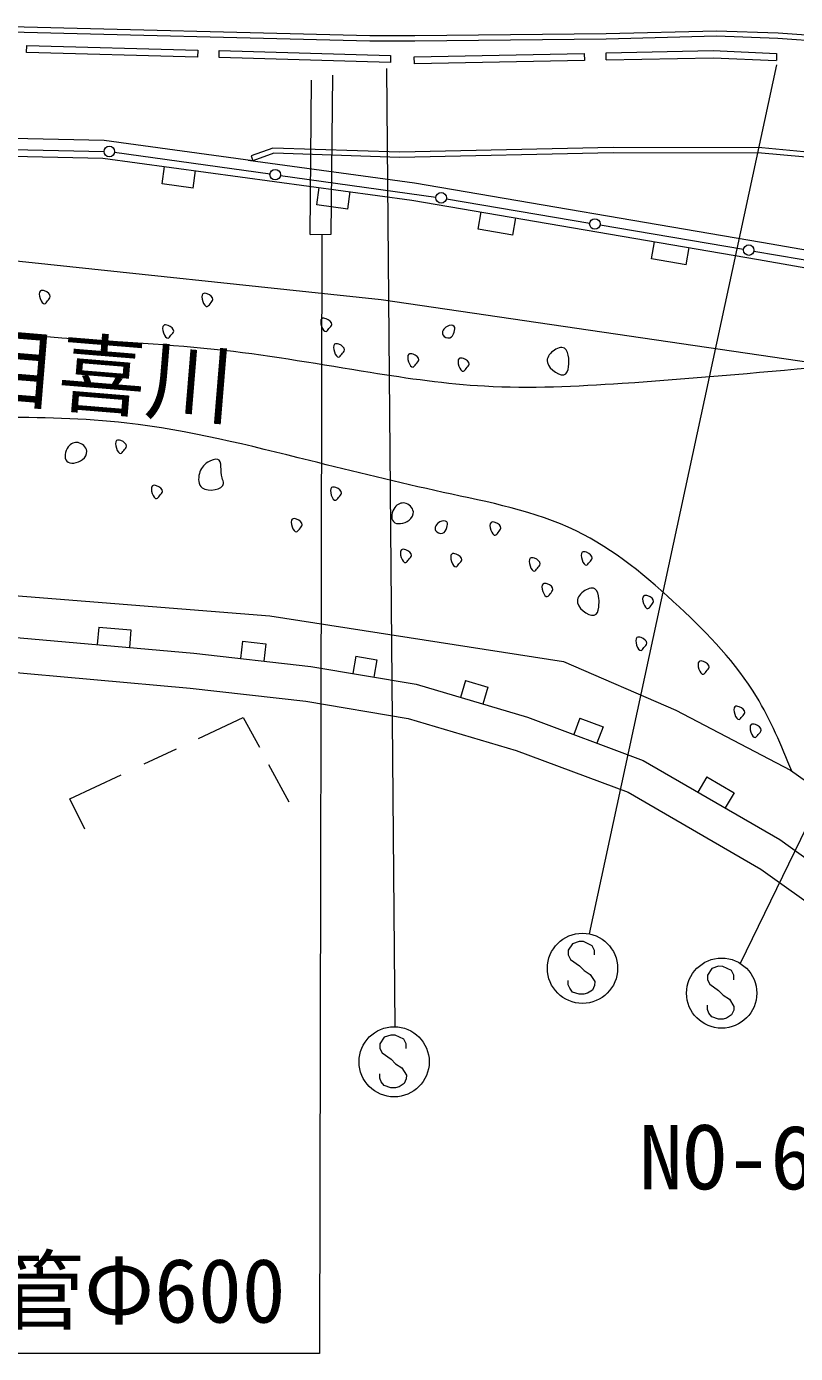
# Model space of a CAD drawing. Units: millimetres, scale not verified. Extents: x 40000 to 680000, y 20000 to 380000.
# Drawn here: x 505936 to 527844, y 247081 to 284894 of the extents above; entities that cross this region are included whole.
import ezdxf
from ezdxf.enums import TextEntityAlignment as Align

# ---------------------------------------------------------------- set-up
doc = ezdxf.new("R2010")
doc.units = ezdxf.units.MM
doc.header["$LTSCALE"] = 1000
for name, color, linetype, lineweight in [('M-BGD', 7, 'Continuous', 13), ('M-STR-HTXT', 7, 'Continuous', 13), ('M-STR-STR3', 7, 'Continuous', 13), ('M-STR-STRC', 7, 'Continuous', 13)]:
    doc.layers.add(name, color=color, linetype=linetype, lineweight=lineweight)
doc.styles.add('ＭＳ ゴシック', font='')
doc.styles.get('ＭＳ ゴシック').set_extended_font_data('MS Gothic')

msp = doc.modelspace()

# ---------------------------------------------------------------- linework, layer by layer
at = {"layer": 'M-BGD'}
for p, q in [((486914, 285216), (515721, 284488)), ((486915, 285366), (515722, 284638)), ((522453, 284693), (525596, 284775)), ((525596, 284775), (527348, 284711)), ((505937, 284156), (505942, 284356)), ((505942, 284356), (510817, 284222)), ((515721, 284488), (517004, 284488)), ((515722, 284638), (517003, 284638)), ((517003, 284638), (522453, 284693)), ((517004, 284488), (522455, 284543)), ((522455, 284543), (525595, 284625)), ((525595, 284625), (527340, 284561)), ((527340, 284561), (530438, 284346)), ((527348, 284711), (530454, 284496)), ((510812, 284023), (505937, 284156)), ((510817, 284222), (510812, 284023)), ((511421, 284013), (511427, 284213)), ((516303, 283869), (511421, 284013)), ((511427, 284213), (516309, 284069)), ((516309, 284069), (516303, 283869)), ((516984, 284034), (521826, 284127)), ((516988, 283834), (516984, 284034)), ((521826, 284127), (521830, 283927)), ((522448, 284144), (525498, 284206)), ((522452, 283944), (522448, 284144)), ((522452, 283944), (525496, 284006)), ((525496, 284006), (527298, 283924)), ((525498, 284206), (527307, 284124)), ((527307, 284124), (527308, 283924)), ((521830, 283927), (516988, 283834)), ((514020, 278969), (514060, 283366)), ((514620, 278978), (514661, 283509)), ((508148, 281647), (497225, 281889)), ((497248, 281388), (508108, 281147)), ((502941, 281450), (508146, 281337)), ((512383, 281070), (508148, 281647)), ((512954, 281432), (512336, 281210)), ((516568, 281310), (512954, 281432)), ((522651, 281449), (516568, 281310)), ((526887, 281436), (522651, 281449)), ((530549, 281097), (526887, 281436)), ((508108, 281147), (516916, 279949)), ((508445, 281313), (512874, 280694)), ((512255, 281088), (516992, 280444)), ((512336, 281210), (512387, 281069)), ((512336, 281210), (512387, 281069)), ((512978, 281281), (512387, 281069)), ((516567, 281160), (512978, 281281)), ((522652, 281299), (516567, 281160)), ((526880, 281286), (522652, 281299)), ((530531, 280948), (526880, 281286)), ((509802, 280412), (509870, 280908)), ((510683, 280292), (510750, 280788)), ((513172, 280652), (517601, 280033)), ((510683, 280292), (509802, 280412)), ((514206, 279813), (514273, 280309)), ((516992, 280444), (526878, 278747)), ((515087, 279694), (514206, 279813)), ((515087, 279694), (515154, 280189)), ((516916, 279949), (526793, 278255)), ((517898, 279987), (521983, 279293)), ((518807, 279118), (518891, 279610)), ((519794, 278948), (519879, 279441)), ((519794, 278948), (518807, 279118)), ((522279, 279242), (526365, 278548)), ((514020, 278969), (514620, 278978)), ((523745, 278270), (523830, 278763)), ((526878, 278747), (531051, 278022)), ((503540, 278443), (516040, 277114)), ((524733, 278101), (524817, 278594)), ((526661, 278497), (530747, 277803)), ((524733, 278101), (523745, 278270)), ((526793, 278255), (530981, 277526)), ((516040, 277114), (530388, 275014)), ((498382, 269261), (512864, 268097)), ((512864, 268097), (521237, 266804)), ((501533, 267852), (510700, 267038)), ((507994, 267781), (507950, 267283)), ((507994, 267781), (508911, 267699)), ((508911, 267699), (508867, 267201)), ((512090, 267382), (512033, 266885)), ((512090, 267382), (512757, 267306)), ((510700, 267038), (514033, 266656)), ((512757, 267306), (512700, 266809)), ((501469, 266854), (510599, 266044)), ((514033, 266656), (517037, 266155)), ((515317, 266949), (515235, 266456)), ((515317, 266949), (515918, 266849)), ((515918, 266849), (515836, 266356)), ((521237, 266804), (524437, 265414)), ((518448, 266256), (518305, 265777)), ((518448, 266256), (519083, 266067)), ((510599, 266044), (513894, 265665)), ((517037, 266155), (520208, 265210)), ((519083, 266067), (518940, 265588)), ((513894, 265665), (516811, 265179)), ((510834, 264606), (512111, 265206)), ((512111, 265206), (512570, 264356)), ((516811, 265179), (519890, 264261)), ((520208, 265210), (523505, 263980)), ((521702, 265186), (521527, 264718)), ((521702, 265186), (522361, 264940)), ((524437, 265414), (527702, 263700)), ((522361, 264940), (522187, 264472)), ((509288, 263879), (510210, 264313)), ((519890, 264261), (523077, 263072)), ((523505, 263980), (527402, 261725)), ((507168, 262883), (508633, 263572)), ((512833, 263868), (513408, 262802)), ((527702, 263700), (532551, 260274)), ((525315, 263511), (525064, 263078)), ((525315, 263511), (526094, 263060)), ((507601, 262019), (507168, 262883)), ((523077, 263072), (526859, 260885)), ((526094, 263060), (525844, 262627)), ((527402, 261725), (530958, 259170)), ((526859, 260885), (530316, 258400))]:
    msp.add_line(p, q, dxfattribs=at)
for centre in [(508296, 281333), (513023, 280673), (517750, 280012), (522131, 279268), (526513, 278523)]:
    msp.add_circle(centre, 150, dxfattribs=at)
for points, knots in [([(506452, 276994), (506360, 276968), (506244, 277292), (506331, 277358), (506358, 277379), (506406, 277374), (506452, 277358), (506540, 277328), (506621, 277259), (506614, 277196), (506610, 277156), (506569, 277119), (506533, 277075), (506505, 277040), (506480, 277001), (506452, 276994)], [0, 0, 0, 0, 1, 1, 1, 2, 2, 2, 3, 3, 3, 4, 4, 4, 5, 5, 5, 5]), ([(511085, 276913), (510993, 276887), (510876, 277211), (510963, 277277), (510991, 277298), (511039, 277293), (511085, 277277), (511172, 277247), (511254, 277178), (511247, 277115), (511242, 277075), (511202, 277038), (511166, 276994), (511138, 276959), (511112, 276920), (511085, 276913)], [0, 0, 0, 0, 1, 1, 1, 2, 2, 2, 3, 3, 3, 4, 4, 4, 5, 5, 5, 5]), ([(528600, 275191), (526706, 275018), (524813, 274846), (522910, 274720), (521602, 274633), (520290, 274568), (518986, 274641), (517896, 274702), (516810, 274860), (515729, 275034), (514342, 275256), (512961, 275503), (511569, 275661), (510033, 275836), (508485, 275902), (506939, 276015), (505250, 276137), (503563, 276315), (501876, 276329), (500284, 276341), (498691, 276208), (497089, 276250), (495841, 276283), (494587, 276421), (493361, 276289), (492176, 276162), (491016, 275781), (489829, 275583), (488927, 275432), (488009, 275387), (487121, 275191), (486223, 274992), (485355, 274640), (484531, 274209), (483717, 273784), (482947, 273283), (482098, 272954), (481461, 272706), (480780, 272555), (480097, 272483), (479236, 272392), (478372, 272426), (477508, 272460)], [0, 0, 0, 0, 1, 1, 1, 2, 2, 2, 3, 3, 3, 4, 4, 4, 5, 5, 5, 6, 6, 6, 7, 7, 7, 8, 8, 8, 9, 9, 9, 10, 10, 10, 11, 11, 11, 12, 12, 12, 13, 13, 13, 14, 14, 14, 14]), ([(514471, 276204), (514379, 276178), (514262, 276502), (514349, 276568), (514377, 276589), (514425, 276584), (514471, 276568), (514558, 276538), (514640, 276469), (514633, 276406), (514628, 276366), (514588, 276329), (514552, 276285), (514524, 276250), (514498, 276212), (514471, 276204)], [0, 0, 0, 0, 1, 1, 1, 2, 2, 2, 3, 3, 3, 4, 4, 4, 5, 5, 5, 5]), ([(509967, 276014), (509875, 275988), (509759, 276312), (509845, 276378), (509873, 276399), (509921, 276394), (509967, 276378), (510054, 276348), (510136, 276279), (510129, 276216), (510125, 276176), (510084, 276139), (510048, 276095), (510020, 276060), (509995, 276021), (509967, 276014)], [0, 0, 0, 0, 1, 1, 1, 2, 2, 2, 3, 3, 3, 4, 4, 4, 5, 5, 5, 5]), ([(517999, 276025), (517931, 276006), (517830, 276044), (517797, 276106), (517755, 276183), (517819, 276297), (517918, 276349), (517992, 276388), (518086, 276393), (518121, 276349), (518149, 276314), (518139, 276248), (518121, 276187), (518098, 276111), (518063, 276043), (517999, 276025)], [0, 0, 0, 0, 1, 1, 1, 2, 2, 2, 3, 3, 3, 4, 4, 4, 5, 5, 5, 5]), ([(514835, 275475), (514743, 275449), (514627, 275773), (514714, 275839), (514741, 275860), (514789, 275855), (514835, 275839), (514923, 275809), (515004, 275740), (514997, 275677), (514993, 275637), (514952, 275600), (514916, 275556), (514888, 275521), (514863, 275482), (514835, 275475)], [0, 0, 0, 0, 1, 1, 1, 2, 2, 2, 3, 3, 3, 4, 4, 4, 5, 5, 5, 5]), ([(521302, 274998), (521172, 274888), (520823, 275113), (520776, 275322), (520748, 275444), (520825, 275561), (520938, 275646), (521042, 275725), (521178, 275776), (521262, 275727), (521340, 275682), (521374, 275550), (521383, 275443), (521389, 275387), (521387, 275338), (521383, 275281), (521377, 275178), (521365, 275050), (521302, 274998)], [0, 0, 0, 0, 1, 1, 1, 2, 2, 2, 3, 3, 3, 4, 4, 4, 5, 5, 5, 6, 6, 6, 6]), ([(516949, 275191), (516857, 275165), (516741, 275490), (516828, 275556), (516855, 275577), (516903, 275572), (516949, 275556), (517037, 275526), (517118, 275456), (517111, 275394), (517107, 275354), (517066, 275316), (517030, 275272), (517002, 275238), (516977, 275199), (516949, 275191)], [0, 0, 0, 0, 1, 1, 1, 2, 2, 2, 3, 3, 3, 4, 4, 4, 5, 5, 5, 5]), ([(518383, 275070), (518291, 275044), (518175, 275368), (518262, 275434), (518289, 275455), (518337, 275450), (518383, 275434), (518470, 275404), (518552, 275335), (518545, 275272), (518541, 275232), (518500, 275195), (518464, 275151), (518436, 275116), (518411, 275077), (518383, 275070)], [0, 0, 0, 0, 1, 1, 1, 2, 2, 2, 3, 3, 3, 4, 4, 4, 5, 5, 5, 5]), ([(527745, 263670), (527441, 264402), (527138, 265134), (526732, 265802), (526153, 266755), (525366, 267576), (524534, 268355), (523632, 269200), (522677, 269996), (521592, 270521), (520423, 271087), (519103, 271339), (517810, 271620), (516523, 271900), (515263, 272210), (513996, 272525), (512279, 272953), (510549, 273391), (508791, 273592), (507560, 273733), (506315, 273757), (505074, 273754), (503035, 273749), (501005, 273670), (498964, 273722), (496383, 273786), (493784, 274058), (491238, 273722), (489556, 273499), (487897, 273011), (486317, 272364), (484893, 271781), (483533, 271068), (482184, 270338), (480736, 269554), (479300, 268749), (477836, 267988), (476590, 267341), (475324, 266725), (474135, 265990), (472570, 265021), (471138, 263844), (469706, 262667)], [0, 0, 0, 0, 1, 1, 1, 2, 2, 2, 3, 3, 3, 4, 4, 4, 5, 5, 5, 6, 6, 6, 7, 7, 7, 8, 8, 8, 9, 9, 9, 10, 10, 10, 11, 11, 11, 12, 12, 12, 13, 13, 13, 14, 14, 14, 14]), ([(507528, 272552), (507393, 272447), (507172, 272414), (507082, 272511), (507001, 272599), (507030, 272795), (507123, 272916), (507194, 273008), (507302, 273058), (507406, 273038), (507523, 273015), (507636, 272907), (507650, 272795), (507661, 272706), (507610, 272615), (507528, 272552)], [0, 0, 0, 0, 1, 1, 1, 2, 2, 2, 3, 3, 3, 4, 4, 4, 5, 5, 5, 5]), ([(508624, 272729), (508532, 272704), (508415, 273028), (508502, 273094), (508530, 273115), (508577, 273110), (508624, 273094), (508711, 273064), (508793, 272995), (508786, 272932), (508781, 272892), (508741, 272854), (508705, 272810), (508677, 272776), (508651, 272737), (508624, 272729)], [0, 0, 0, 0, 1, 1, 1, 2, 2, 2, 3, 3, 3, 4, 4, 4, 5, 5, 5, 5]), ([(511551, 271871), (511540, 271698), (511116, 271620), (510943, 271749), (510828, 271835), (510824, 272013), (510862, 272155), (510899, 272293), (510976, 272398), (511105, 272479), (511199, 272538), (511321, 272584), (511389, 272560), (511513, 272515), (511457, 272232), (511510, 272033), (511527, 271971), (511554, 271918), (511551, 271871)], [0, 0, 0, 0, 1, 1, 1, 2, 2, 2, 3, 3, 3, 4, 4, 4, 5, 5, 5, 6, 6, 6, 6]), ([(509644, 271441), (509552, 271416), (509436, 271740), (509523, 271806), (509550, 271827), (509598, 271822), (509644, 271806), (509732, 271776), (509813, 271707), (509806, 271644), (509802, 271604), (509761, 271566), (509725, 271522), (509697, 271488), (509672, 271449), (509644, 271441)], [0, 0, 0, 0, 1, 1, 1, 2, 2, 2, 3, 3, 3, 4, 4, 4, 5, 5, 5, 5]), ([(514747, 271393), (514655, 271367), (514539, 271691), (514626, 271757), (514653, 271778), (514701, 271773), (514747, 271757), (514835, 271727), (514917, 271658), (514910, 271595), (514905, 271555), (514864, 271518), (514828, 271474), (514800, 271439), (514775, 271400), (514747, 271393)], [0, 0, 0, 0, 1, 1, 1, 2, 2, 2, 3, 3, 3, 4, 4, 4, 5, 5, 5, 5]), ([(516835, 270826), (516700, 270721), (516479, 270689), (516390, 270786), (516308, 270874), (516337, 271069), (516430, 271191), (516501, 271283), (516609, 271333), (516714, 271312), (516830, 271290), (516943, 271181), (516957, 271069), (516968, 270981), (516917, 270890), (516835, 270826)], [0, 0, 0, 0, 1, 1, 1, 2, 2, 2, 3, 3, 3, 4, 4, 4, 5, 5, 5, 5]), ([(513630, 270494), (513537, 270468), (513421, 270792), (513508, 270858), (513536, 270879), (513583, 270874), (513630, 270858), (513717, 270828), (513799, 270759), (513792, 270696), (513787, 270656), (513747, 270619), (513711, 270575), (513682, 270540), (513657, 270501), (513630, 270494)], [0, 0, 0, 0, 1, 1, 1, 2, 2, 2, 3, 3, 3, 4, 4, 4, 5, 5, 5, 5]), ([(517790, 270453), (517722, 270434), (517621, 270472), (517588, 270534), (517546, 270611), (517610, 270725), (517709, 270777), (517783, 270816), (517877, 270821), (517912, 270777), (517940, 270742), (517930, 270676), (517912, 270615), (517889, 270539), (517854, 270471), (517790, 270453)], [0, 0, 0, 0, 1, 1, 1, 2, 2, 2, 3, 3, 3, 4, 4, 4, 5, 5, 5, 5]), ([(519292, 270396), (519199, 270371), (519083, 270695), (519170, 270761), (519198, 270782), (519245, 270777), (519292, 270761), (519379, 270731), (519461, 270662), (519454, 270599), (519449, 270559), (519409, 270522), (519373, 270477), (519344, 270443), (519319, 270404), (519292, 270396)], [0, 0, 0, 0, 1, 1, 1, 2, 2, 2, 3, 3, 3, 4, 4, 4, 5, 5, 5, 5]), ([(516740, 269619), (516648, 269593), (516532, 269917), (516619, 269983), (516646, 270004), (516694, 269999), (516740, 269983), (516827, 269953), (516909, 269884), (516902, 269821), (516898, 269781), (516857, 269744), (516821, 269700), (516793, 269665), (516768, 269626), (516740, 269619)], [0, 0, 0, 0, 1, 1, 1, 2, 2, 2, 3, 3, 3, 4, 4, 4, 5, 5, 5, 5]), ([(518174, 269497), (518082, 269472), (517965, 269796), (518052, 269862), (518080, 269883), (518128, 269878), (518174, 269862), (518261, 269832), (518343, 269763), (518336, 269700), (518331, 269660), (518291, 269622), (518255, 269578), (518227, 269544), (518201, 269505), (518174, 269497)], [0, 0, 0, 0, 1, 1, 1, 2, 2, 2, 3, 3, 3, 4, 4, 4, 5, 5, 5, 5]), ([(520409, 269376), (520317, 269350), (520201, 269674), (520288, 269740), (520315, 269761), (520363, 269756), (520409, 269740), (520497, 269710), (520579, 269641), (520572, 269578), (520567, 269538), (520526, 269501), (520491, 269457), (520462, 269422), (520437, 269383), (520409, 269376)], [0, 0, 0, 0, 1, 1, 1, 2, 2, 2, 3, 3, 3, 4, 4, 4, 5, 5, 5, 5]), ([(521892, 269546), (521800, 269520), (521683, 269844), (521770, 269911), (521798, 269931), (521846, 269926), (521892, 269911), (521979, 269880), (522061, 269811), (522054, 269748), (522049, 269708), (522009, 269671), (521973, 269627), (521945, 269592), (521919, 269554), (521892, 269546)], [0, 0, 0, 0, 1, 1, 1, 2, 2, 2, 3, 3, 3, 4, 4, 4, 5, 5, 5, 5]), ([(520774, 268647), (520682, 268621), (520566, 268945), (520652, 269011), (520680, 269032), (520728, 269027), (520774, 269011), (520861, 268981), (520943, 268912), (520936, 268849), (520932, 268809), (520891, 268772), (520855, 268728), (520827, 268693), (520801, 268654), (520774, 268647)], [0, 0, 0, 0, 1, 1, 1, 2, 2, 2, 3, 3, 3, 4, 4, 4, 5, 5, 5, 5]), ([(522166, 268144), (522035, 268034), (521686, 268259), (521639, 268468), (521612, 268590), (521688, 268707), (521801, 268792), (521905, 268870), (522041, 268922), (522125, 268873), (522203, 268827), (522237, 268696), (522247, 268589), (522252, 268533), (522250, 268484), (522247, 268427), (522240, 268324), (522228, 268196), (522166, 268144)], [0, 0, 0, 0, 1, 1, 1, 2, 2, 2, 3, 3, 3, 4, 4, 4, 5, 5, 5, 6, 6, 6, 6]), ([(523641, 268307), (523549, 268281), (523433, 268605), (523520, 268671), (523547, 268692), (523595, 268687), (523641, 268671), (523729, 268641), (523811, 268572), (523804, 268509), (523799, 268469), (523758, 268432), (523723, 268388), (523694, 268353), (523669, 268314), (523641, 268307)], [0, 0, 0, 0, 1, 1, 1, 2, 2, 2, 3, 3, 3, 4, 4, 4, 5, 5, 5, 5]), ([(523447, 267116), (523355, 267090), (523239, 267414), (523326, 267480), (523353, 267501), (523401, 267496), (523447, 267480), (523534, 267450), (523616, 267381), (523609, 267318), (523605, 267278), (523564, 267241), (523528, 267197), (523500, 267162), (523475, 267123), (523447, 267116)], [0, 0, 0, 0, 1, 1, 1, 2, 2, 2, 3, 3, 3, 4, 4, 4, 5, 5, 5, 5]), ([(525221, 266435), (525129, 266410), (525013, 266734), (525099, 266800), (525127, 266821), (525175, 266816), (525221, 266800), (525308, 266770), (525390, 266701), (525383, 266638), (525379, 266598), (525338, 266561), (525302, 266516), (525274, 266482), (525249, 266443), (525221, 266435)], [0, 0, 0, 0, 1, 1, 1, 2, 2, 2, 3, 3, 3, 4, 4, 4, 5, 5, 5, 5]), ([(526242, 265147), (526149, 265122), (526033, 265446), (526120, 265512), (526148, 265533), (526195, 265528), (526242, 265512), (526329, 265482), (526411, 265413), (526404, 265350), (526399, 265310), (526359, 265273), (526323, 265228), (526294, 265194), (526269, 265155), (526242, 265147)], [0, 0, 0, 0, 1, 1, 1, 2, 2, 2, 3, 3, 3, 4, 4, 4, 5, 5, 5, 5]), ([(526703, 264637), (526611, 264611), (526495, 264936), (526582, 265002), (526609, 265023), (526657, 265018), (526703, 265002), (526791, 264972), (526872, 264902), (526865, 264840), (526861, 264800), (526820, 264762), (526784, 264718), (526756, 264684), (526731, 264645), (526703, 264637)], [0, 0, 0, 0, 1, 1, 1, 2, 2, 2, 3, 3, 3, 4, 4, 4, 5, 5, 5, 5])]:
    msp.add_open_spline(points, degree=3, knots=knots, dxfattribs=at)
at = {"layer": 'M-STR-STR3'}
for p, q in [((514354, 278974), (514282, 247081)), ((514282, 247081), (494967, 247081))]:
    msp.add_line(p, q, dxfattribs=at)
at = {"layer": 'M-STR-STRC'}
for p, q in [((516189, 283697), (516434, 256393)), ((527309, 283806), (521966, 259039)), ((537780, 281923), (526273, 258197)), ((521493, 258754), (521369, 258570)), ((521685, 258820), (521493, 258754)), ((521807, 258817), (521685, 258820)), ((522057, 258699), (521807, 258817)), ((522120, 258567), (522057, 258699)), ((521369, 258570), (521372, 258438)), ((521372, 258438), (521435, 258309)), ((521435, 258309), (521691, 258127)), ((522120, 258438), (522120, 258567)), ((521691, 258127), (521820, 257996)), ((521820, 257996), (521999, 257880)), ((525459, 258047), (525335, 257863)), ((525651, 258113), (525459, 258047)), ((525772, 258110), (525651, 258113)), ((526022, 257992), (525772, 258110)), ((526085, 257860), (526022, 257992)), ((521372, 257590), (521369, 257711)), ((521412, 257487), (521372, 257590)), ((521999, 257880), (522125, 257680)), ((522120, 257569), (522059, 257437)), ((522125, 257680), (522120, 257569)), ((525335, 257863), (525338, 257731)), ((525338, 257731), (525401, 257602)), ((525401, 257602), (525656, 257420)), ((526085, 257731), (526085, 257860)), ((521496, 257377), (521412, 257487)), ((521683, 257316), (521496, 257377)), ((521817, 257316), (521683, 257316)), ((521917, 257345), (521817, 257316)), ((522059, 257437), (521917, 257345)), ((525656, 257420), (525785, 257288)), ((525785, 257288), (525964, 257173)), ((525964, 257173), (526091, 256972)), ((525338, 256883), (525335, 257004)), ((525377, 256780), (525338, 256883)), ((525461, 256670), (525377, 256780)), ((526085, 256862), (526025, 256730)), ((526091, 256972), (526085, 256862)), ((525648, 256609), (525461, 256670)), ((525783, 256609), (525648, 256609)), ((525883, 256638), (525783, 256609)), ((526025, 256730), (525883, 256638)), ((516126, 256090), (516003, 255906)), ((516319, 256156), (516126, 256090)), ((516440, 256153), (516319, 256156)), ((516690, 256035), (516440, 256153)), ((516753, 255903), (516690, 256035)), ((516003, 255906), (516005, 255774)), ((516005, 255774), (516068, 255645)), ((516068, 255645), (516324, 255463)), ((516753, 255774), (516753, 255903)), ((516324, 255463), (516453, 255332)), ((516453, 255332), (516632, 255216)), ((516005, 254926), (516003, 255047)), ((516045, 254823), (516005, 254926)), ((516632, 255216), (516758, 255016)), ((516753, 254905), (516693, 254773)), ((516758, 255016), (516753, 254905)), ((516129, 254713), (516045, 254823)), ((516316, 254652), (516129, 254713)), ((516450, 254652), (516316, 254652)), ((516550, 254681), (516450, 254652)), ((516693, 254773), (516550, 254681))]:
    msp.add_line(p, q, dxfattribs=at)
for centre in [(521777, 258057), (525742, 257350), (516410, 255393)]:
    msp.add_circle(centre, 1000, dxfattribs=at)

# ---------------------------------------------------------------- texts
at = {"layer": 'M-STR-HTXT', "style": 'ＭＳ ゴシック'}
msp.add_text('蔵目喜川', height=1833, rotation=355.301, dxfattribs=at).set_placement((501745, 274004), align=Align.BOTTOM_LEFT)
at = {"layer": 'M-STR-STR3', "style": 'ＭＳ ゴシック'}
for s, p in [('NO-60', (523388, 251207)), ('ヒューム管Φ600', (495072, 247410))]:
    msp.add_text(s, height=1833, dxfattribs=at).set_placement(p, align=Align.BOTTOM_LEFT)

doc.saveas('drawing.dxf')
